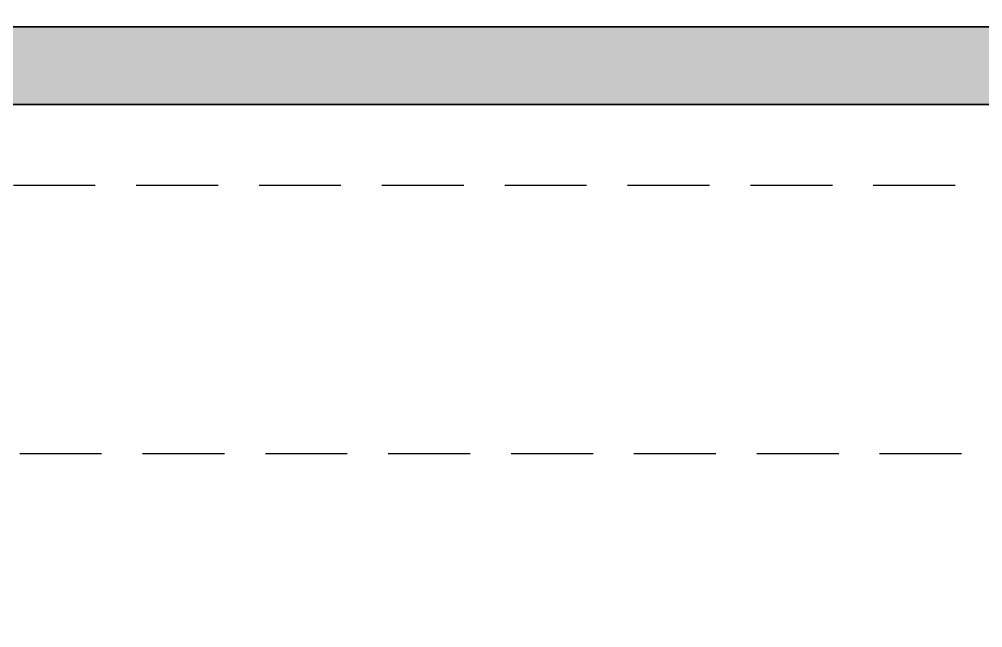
# Model space of a CAD drawing. Header units: inches. Extents: x -12418 to 57169, y -29325 to 19878.
# Drawn here: x 40947 to 42815, y -8162 to -6982 of the extents above; entities that cross this region are included whole.
import ezdxf

# ---------------------------------------------------------------- set-up
doc = ezdxf.new("R2010")
doc.units = ezdxf.units.IN
doc.header["$LTSCALE"] = 25
doc.header["$MEASUREMENT"] = 0
doc.linetypes.add('HIDDEN', pattern=[9.525, 6.35, -3.175])
doc.layers.get('0').update_dxf_attribs({"color": 8})
doc.layers.add('E-POWR-FLOR-CNDT', color=6, linetype='HIDDEN', lineweight=25)
doc.layers.add('T-CABL-TRAY', color=251, linetype='Continuous', lineweight=35)

# ---------------------------------------------------------------- blocks, each defined once
blk = doc.blocks.new('*U73')
at = {"lineweight": 0}
h = blk.add_hatch(dxfattribs=at)
h.set_pattern_fill('HEX', color=253, scale=8, angle=90, style=0)
h.set_pattern_definition([(90, (5e-10, 4813.436), (-43.99409, 2e-12), [25.4, -50.8]), (210, (5e-10, 4813.436), (21.99705, -38.1), [25.4, -50.8]), (150, (5e-10, 4838.836), (-21.99705, -38.1), [25.4, -50.8])])
h.paths.add_polyline_path([(0, -8633.4), (150, -8633.4), (150, 0), (0, 0)])
at = {"color": 0}
for p, q in [((0, 0), (0, -8633.4)), ((150, 0), (150, -8633.4))]:
    blk.add_line(p, q, dxfattribs=at)
blk = doc.blocks.new('A$C767e6835')
at = {"layer": 'T-CABL-TRAY', "linetype": 'Continuous', "rotation": 270}
blk.add_blockref('*U73', (26383.4, -4150), dxfattribs=at)

msp = doc.modelspace()

# ---------------------------------------------------------------- linework, layer by layer
at = {"layer": 'E-POWR-FLOR-CNDT', "elevation": 0}
msp.add_lwpolyline([(37725.8, -3941.3), (37602, -4065.1), (37602, -7303.8), (46270.1, -7303.8)], dxfattribs=at)
msp.add_lwpolyline([(46658.7, -7569.1), (46658.7, -7749.8, -0.414214), (46583.7, -7824.8), (40830, -7824.8, 0.414214), (40755, -7899.8), (40755, -12619.9), (40631.3, -12743.7)], format="xyb", dxfattribs=at)

# ---------------------------------------------------------------- block references
at = {"layer": 'E-POWR-FLOR-CNDT'}
msp.add_blockref('A$C767e6835', (20099.5, -2847.4, 0.4), dxfattribs=at)

doc.saveas('drawing.dxf')
